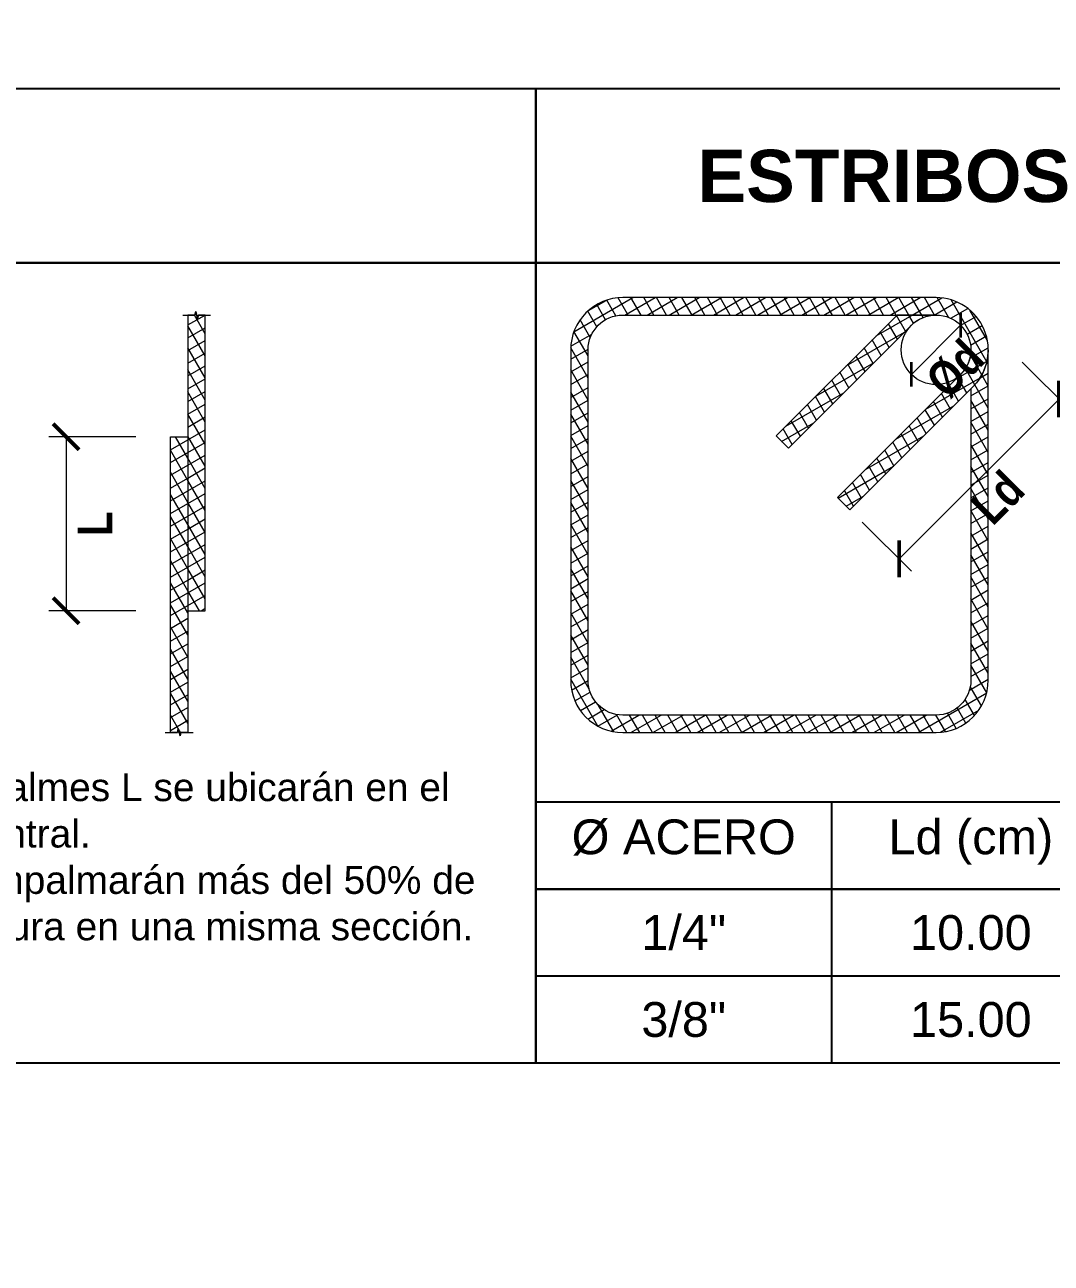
# Model space of a CAD drawing. Header units: millimetres. Extents: x -3570 to 5754, y -12788176 to 1214.
# Drawn here: x 3389.859 to 3392.808, y 1132.057 to 1135.617 of the extents above; entities that cross this region are included whole.
import ezdxf
from ezdxf import colors
from ezdxf.entities.mleader import LeaderData, LeaderLine
from ezdxf.enums import TextEntityAlignment as Align
from ezdxf.math import Vec2, Vec3

# ---------------------------------------------------------------- set-up
doc = ezdxf.new("R2010")
doc.units = ezdxf.units.MM
for name, pattern in [('CENTER2', [28.575000000000003, 19.05, -3.175, 3.175, -3.175]), ('CONTINUA', [0]), ('DASHED2', [93.75, 62.5, -31.25])]:
    doc.linetypes.add(name, pattern=pattern)
for name, color, linetype in [('.N1 Cuadros', 253, 'Continuous'), ('.N1 Junta', 6, 'Continuous'), ('G_Acotación', 114, 'Continuous')]:
    doc.layers.add(name, color=color, linetype=linetype)
for name, color, linetype, lineweight in [('E_Acero', 2, 'Continuous', 25), ('E_Estribo', 1, 'CENTER2', 18), ('E_Estribos', 142, 'Continuous', 9), ('G_Complemento', 190, 'Continuous', 20), ('G_Proyección', 8, 'DASHED2', 15), ('G_Texto', 122, 'Continuous', 20)]:
    doc.layers.add(name, color=color, linetype=linetype, lineweight=lineweight)
doc.styles.add('Acotacion', font='ARIALNB.TTF')
doc.styles.add('Anot 1.5mm', font='ARIALN.TTF', dxfattribs={"height": 0.0015})
doc.styles.add('ARIAL', font='arial.ttf')
doc.styles.add('Titulo Detalles', font='swissb.ttf')
doc.dimstyles.new('Lenin_25', dxfattribs={"dimscale": 0.5, "dimtxt": 0.2, "dimasz": 0.15, "dimexe": 0.1, "dimexo": 0.2, "dimgap": 0.05, "dimtad": 2, "dimlfac": 0.5, "dimzin": 4, "dimdsep": 46, "dimtxsty": 'Acotacion', "dimblk": 'ARCHTICK', "dimcen": 0.12, "dimclrd": 256, "dimclre": 256, "dimclrt": 4, "dimazin": 1, "dimtm": 1e-09, "dimtfac": 1, "dimtmove": 2, "dimatfit": 2, "dimldrblk": 'ARCHTICK', "dimfxl": 1, "dimtolj": 1, "dimlwd": 13, "dimlwe": 18, "dimarcsym": 0})
pattern_1 = [(29.99999999999999, (0, 0), (-0.015875, 0.02749630657015593), []), (120, (0, 0), (-0.02749630657015593, -0.015875), [])]

# ---------------------------------------------------------------- blocks, each defined once
blk = doc.blocks.new('_ArchTick')
at = {"color": 0, "linetype": 'Continuous', "const_width": 0.15}
blk.add_lwpolyline([(-0.5, -0.5), (0.5, 0.5)], dxfattribs=at)
blk = doc.blocks.new('*D31')
at = {"layer": 'Defpoints', "color": 0, "transparency": 16777216}
for p in [(2925.660024477593, 1810.879588356611), (2925.80144583383, 1810.738167000374), (2925.200405069822, 1810.41996894884)]:
    blk.add_point(p, dxfattribs=at)
at = {"layer": 'G_Acotación', "lineweight": 18, "transparency": 16777216}
for p, q in [((2925.695379816652, 1810.844233017552), (2925.836801172889, 1810.702811661315)), ((2925.235760408881, 1810.38461360978), (2925.377181765118, 1810.243192253543))]:
    blk.add_line(p, q, dxfattribs=at)
at = {"layer": 'G_Acotación', "lineweight": 13, "transparency": 16777216}
blk.add_line((2925.341826426059, 1810.278547592603), (2925.80144583383, 1810.738167000374), dxfattribs=at)
at = {"layer": 'G_Acotación', "lineweight": 13, "transparency": 16777216, "xscale": 0.075, "yscale": 0.075, "zscale": 0.075}
for p, rotation in [((2925.80144583383, 1810.738167000374), 45), ((2925.341826426059, 1810.278547592603), 225)]:
    blk.add_blockref('_ArchTick', p, dxfattribs=dict(at, rotation=rotation))
at = {"layer": 'G_Acotación', "color": 4, "transparency": 16777216, "insert": (2925.625247943539, 1810.454745482895), "char_height": 0.1, "attachment_point": 5, "rotation": 45, "style": 'Acotacion'}
blk.add_mtext('\\A1;Ld', dxfattribs=at)
blk = doc.blocks.new('*D33')
at = {"layer": 'Defpoints', "color": 0, "transparency": 16777216}
for p in [(2923.247892443238, 1810.629588356612), (2922.947892443239, 1810.129588356612), (2923.247892443238, 1810.129588356612)]:
    blk.add_point(p, dxfattribs=at)
at = {"layer": 'G_Acotación', "lineweight": 18, "transparency": 16777216}
for p, q in [((2923.147892443238, 1810.629588356612), (2922.897892443239, 1810.629588356612)), ((2923.147892443238, 1810.129588356612), (2922.897892443239, 1810.129588356612))]:
    blk.add_line(p, q, dxfattribs=at)
at = {"layer": 'G_Acotación', "lineweight": 13, "transparency": 16777216}
blk.add_line((2922.947892443239, 1810.629588356612), (2922.947892443239, 1810.129588356612), dxfattribs=at)
at = {"layer": 'G_Acotación', "lineweight": 13, "transparency": 16777216, "xscale": 0.075, "yscale": 0.075, "zscale": 0.075}
for p, rotation in [((2922.947892443239, 1810.629588356612), 90), ((2922.947892443239, 1810.129588356612), 270)]:
    blk.add_blockref('_ArchTick', p, dxfattribs=dict(at, rotation=rotation))
at = {"layer": 'G_Acotación', "color": 4, "transparency": 16777216, "insert": (2923.030989579853, 1810.379588356611), "char_height": 0.1, "attachment_point": 5, "rotation": 90, "style": 'Acotacion'}
blk.add_mtext('\\A1;L', dxfattribs=at)
blk = doc.blocks.new('*D34')
at = {"layer": 'Defpoints', "color": 0, "transparency": 16777216}
for p in [(2925.518603121355, 1810.95029903473), (2925.377181765119, 1810.808877678493), (2925.377181765119, 1810.808877678493)]:
    blk.add_point(p, dxfattribs=at)
at = {"layer": 'G_Acotación', "lineweight": 13, "transparency": 16777216}
blk.add_line((2925.518603121355, 1810.95029903473), (2925.377181765119, 1810.808877678493), dxfattribs=at)
at = {"layer": 'G_Acotación', "lineweight": 13, "transparency": 16777216, "xscale": 0.05, "yscale": 0.05, "zscale": 0.05}
for p, rotation in [((2925.518603121355, 1810.95029903473), 45.00000000004604), ((2925.377181765119, 1810.808877678493), 225.0000000000461)]:
    blk.add_blockref('_ArchTick', p, dxfattribs=dict(at, rotation=rotation))
at = {"layer": 'G_Acotación', "color": 4, "transparency": 16777216, "insert": (2925.503650658725, 1810.823830141124), "char_height": 0.1, "attachment_point": 5, "rotation": 45.00000000004606, "style": 'Acotacion'}
blk.add_mtext('\\A1;Ød', dxfattribs=at)
blk = doc.blocks.new('ERTYU')
at = {"layer": '.N1 Junta'}
ml = blk.add_multileader_mtext('Standard', dxfattribs=at)
ml.set_content("Junta elástica e =1/2''", color=7, style='Anot 1.5mm')
ml.set_leader_properties(color=1)
ml.build(insert=Vec2(0, 0))
ml.multileader.update_dxf_attribs({"text_left_attachment_type": 6, "text_right_attachment_type": 6, "dogleg_length": 0.005, "arrow_head_size": 0.05, "scale": 50})
ctx = ml.context
ctx.base_point, ctx.scale, ctx.char_height, ctx.arrow_head_size, ctx.landing_gap_size, ctx.plane_origin = Vec3(2930.783322757643, 1727.043667501917, 6905.056200032297), 50, 0.075, 0.05, 0.1, Vec3(2931.81251094126, 1727.066312947656, 6905.056200032297)
ctx.left_attachment, ctx.right_attachment = 6, 6
notes = []
notes.append((ctx, [(1, (1, 1, 0), (2930.763586098647, 1727.043667501917, 6905.056200032297), (1, 0), 0.01973665899549815, [(1, [(2930.614269575543, 1726.430341731179, 6905.056200032297), (2930.470733191913, 1726.427779424665, 6905.056200032297)], 0, [])])]))
ctx.mtext.insert, ctx.mtext.width, ctx.mtext.flow_direction = Vec3(2930.883322757642, 1727.133667501917, 6905.056200032297), 0.834917929890139, 5
for ctx, leaders in notes:
    for number, flags, end, landing, length, lines in leaders:
        leader = LeaderData()
        leader.index, (leader.has_last_leader_line, leader.has_dogleg_vector, leader.attachment_direction) = number, flags
        leader.last_leader_point, leader.dogleg_vector, leader.dogleg_length = Vec3(end), Vec3(landing), length
        for number, points, colour, breaks in lines:
            line = LeaderLine()
            line.index, line.vertices, line.color, line.breaks = number, Vec3.list(points), colors.encode_raw_color(colour), breaks
            leader.lines.append(line)
        ctx.leaders.append(leader)
blk = doc.blocks.new('WTYHDXFTUJ')
at = {"layer": 'E_Estribo', "true_color": 0x7a604d}
h = blk.add_hatch(dxfattribs=at)
h.set_pattern_fill('NET', color=37, scale=0.01, angle=30, style=0)
h.set_pattern_definition(pattern_1)
edge = h.paths.add_edge_path()
edge.add_arc((2925.447892443237, 1810.879588356611), 0.1499999999998967, 315, 450)
edge.add_line((2925.447892443237, 1811.029588356611), (2924.547892443237, 1811.029588356611))
edge.add_arc((2924.547892443237, 1810.879588356611), 0.1500000000000909, 90, 179.9999999999131)
edge.add_line((2924.397892443237, 1810.879588356611), (2924.397892443237, 1809.929588356611))
edge.add_arc((2924.547892443237, 1809.929588356611), 0.1500000000000909, 180, 270)
edge.add_line((2924.547892443237, 1809.779588356611), (2925.447892443237, 1809.779588356611))
edge.add_arc((2925.447892443237, 1809.929588356611), 0.1499999999998636, 270, 360.0000000000869)
edge.add_line((2925.597892443237, 1809.929588356611), (2925.597892443237, 1810.879588356611))
edge.add_arc((2925.447892443237, 1810.879588356611), 0.1500000000000909, -44.99999999987722, 8.691358743817545e-11, ccw=False)
edge.add_line((2925.553958460415, 1810.773522339433), (2925.547892443237, 1810.767456322255))
edge.add_line((2925.547892443237, 1810.767456322255), (2925.547892443237, 1809.929588356611))
edge.add_arc((2925.447892443237, 1809.929588356611), 0.1000000000003638, -89.99999999973937, 0, ccw=False)
edge.add_line((2925.447892443237, 1809.829588356611), (2924.547892443237, 1809.829588356611))
edge.add_arc((2924.547892443237, 1809.929588356611), 0.1000000000001364, 180, 270, ccw=False)
edge.add_line((2924.447892443237, 1809.929588356611), (2924.447892443237, 1810.879588356611))
edge.add_arc((2924.547892443237, 1810.879588356611), 0.0999999999994543, 89.99999999973949, 180, ccw=False)
edge.add_line((2924.547892443237, 1810.979588356611), (2925.447892443237, 1810.979588356611))
edge.add_arc((2925.447892443237, 1810.879588356611), 0.09999999999990905, 0, 90, ccw=False)
edge.add_arc((2925.447892443237, 1810.879588356612), 0.09999999999990905, 314.9999999997236, 359.9999999998697, ccw=False)
edge.add_line((2925.518603121356, 1810.808877678493), (2925.165049730763, 1810.455324287899))
edge.add_line((2925.165049730763, 1810.455324287899), (2925.200405069822, 1810.41996894884))
edge.add_line((2925.200405069822, 1810.41996894884), (2925.553958460415, 1810.773522339433))
h = blk.add_hatch(dxfattribs=at)
h.set_pattern_fill('NET', color=37, scale=0.01, angle=30, style=0)
h.set_pattern_definition(pattern_1)
h.paths.add_polyline_path([(2923.347892443237, 1810.979588356611), (2923.327892443237, 1810.979588356611), (2923.325392443237, 1810.969588356611), (2923.320392443237, 1810.989588356611), (2923.317892443237, 1810.979588356611), (2923.297892443237, 1810.979588356611), (2923.297892443237, 1810.129588356611), (2923.347892443237, 1810.129588356611)])
h = blk.add_hatch(dxfattribs=at)
h.set_pattern_fill('NET', color=37, scale=0.01, angle=30, style=0)
h.set_pattern_definition(pattern_1)
edge = h.paths.add_edge_path()
edge.add_arc((2925.447892443237, 1810.879588356611), 0.1000000000001455, 90, 135, ccw=False)
edge.add_line((2925.447892443237, 1810.979588356611), (2925.335760408881, 1810.979588356611))
edge.add_line((2925.335760408881, 1810.979588356611), (2924.988273035466, 1810.632100983196))
edge.add_line((2924.988273035466, 1810.632100983196), (2925.023628374525, 1810.596745644137))
edge.add_line((2925.023628374525, 1810.596745644137), (2925.377181765119, 1810.95029903473))
h = blk.add_hatch(dxfattribs=at)
h.set_pattern_fill('NET', color=37, scale=0.01, angle=30, style=0)
h.set_pattern_definition(pattern_1)
h.paths.add_polyline_path([(2923.297892443237, 1809.779588356611), (2923.277892443237, 1809.779588356611), (2923.275392443237, 1809.769588356611), (2923.270392443237, 1809.789588356611), (2923.267892443237, 1809.779588356611), (2923.247892443237, 1809.779588356611), (2923.247892443237, 1810.629588356611), (2923.297892443237, 1810.629588356611)])
at = {"layer": '.N1 Cuadros'}
for p, q in [((2926.297892443237, 1811.629588356611), (2924.297892443237, 1811.629588356611)), ((2924.297892443237, 1808.829588356611), (2924.297892443237, 1811.129588356611)), ((2924.297892443237, 1809.329588356611), (2926.797892443237, 1809.329588356611)), ((2924.297892443237, 1809.079588356611), (2926.797892443237, 1809.079588356611)), ((2918.097892443237, 1808.829588356611), (2926.797892443237, 1808.829588356611)), ((2924.297892443237, 1808.829588356611), (2926.797892443237, 1808.829588356611))]:
    blk.add_line(p, q, dxfattribs=at)
for points in [[(2918.097892443237, 1811.129588356611), (2924.297892443237, 1811.129588356611), (2924.297892443237, 1811.629588356611), (2918.097892443237, 1811.629588356611)], [(2924.297892443237, 1811.129588356611), (2926.797892443237, 1811.129588356611), (2926.797892443237, 1811.629588356611), (2924.297892443237, 1811.629588356611)], [(2918.097892443237, 1808.829588356611), (2924.297892443237, 1808.829588356611), (2924.297892443237, 1811.129588356611), (2918.097892443237, 1811.129588356611)], [(2924.297892443237, 1808.829588356611), (2926.797892443237, 1808.829588356611), (2926.797892443237, 1811.129588356611), (2924.297892443237, 1811.129588356611)], [(2924.297892443237, 1809.329588356611), (2926.797892443237, 1809.329588356611), (2926.797892443237, 1809.579588356611), (2924.297892443237, 1809.579588356611)], [(2924.297892443237, 1808.829588356611), (2926.797892443237, 1808.829588356611), (2926.797892443237, 1809.329588356611), (2924.297892443237, 1809.329588356611)]]:
    blk.add_lwpolyline(points, close=True, dxfattribs=at)
blk.add_lwpolyline([(2925.147892443237, 1809.579588356611), (2925.147892443237, 1808.829588356611)], dxfattribs=at)
at = {"layer": 'E_Acero', "lineweight": 5}
for points in [[(2925.553958460415, 1810.773522339433, 0.6681786379193206), (2925.447892443237, 1811.029588356611), (2924.547892443237, 1811.029588356611, 0.4142135623730951), (2924.397892443237, 1810.879588356611), (2924.397892443237, 1809.929588356611, 0.4142135623730951), (2924.547892443237, 1809.779588356611), (2925.447892443237, 1809.779588356611, 0.4142135623730951), (2925.597892443237, 1809.929588356611), (2925.597892443237, 1810.879588356611, -0.1989123673796737), (2925.553958460415, 1810.773522339433), (2925.547892443237, 1810.767456322255), (2925.547892443237, 1809.929588356611, -0.4142135623730949), (2925.447892443237, 1809.829588356611), (2924.547892443237, 1809.829588356611, -0.4142135623730947), (2924.447892443237, 1809.929588356611), (2924.447892443237, 1810.879588356611, -0.4142135623730951), (2924.547892443237, 1810.979588356611), (2925.447892443237, 1810.979588356611, -0.4142135623731367), (2925.547892443237, 1810.879588356611, -0.1989123673796519), (2925.518603121356, 1810.808877678493), (2925.165049730763, 1810.455324287899), (2925.200405069822, 1810.41996894884)], [(2925.377181765119, 1810.95029903473, -0.198912367379658), (2925.447892443237, 1810.979588356611), (2925.335760408881, 1810.979588356611), (2924.988273035466, 1810.632100983196), (2925.023628374525, 1810.596745644137)]]:
    blk.add_lwpolyline(points, format="xyb", close=True, dxfattribs=at)
for points in [[(2923.347892443237, 1810.979588356611), (2923.327892443237, 1810.979588356611), (2923.325392443237, 1810.969588356611), (2923.320392443237, 1810.989588356611), (2923.317892443237, 1810.979588356611), (2923.297892443237, 1810.979588356611), (2923.297892443237, 1810.129588356611), (2923.347892443237, 1810.129588356611)], [(2923.297892443237, 1809.779588356611), (2923.277892443237, 1809.779588356611), (2923.275392443237, 1809.769588356611), (2923.270392443237, 1809.789588356611), (2923.267892443237, 1809.779588356611), (2923.247892443237, 1809.779588356611), (2923.247892443237, 1810.629588356611), (2923.297892443237, 1810.629588356611)]]:
    blk.add_lwpolyline(points, close=True, dxfattribs=at)
at = {"layer": 'G_Complemento', "color": 251, "true_color": 0x636466}
for points in [[(2923.282892443237, 1810.979588356611), (2923.317892443237, 1810.979588356611), (2923.320392443237, 1810.989588356611), (2923.325392443237, 1810.969588356611), (2923.327892443237, 1810.979588356611), (2923.362892443237, 1810.979588356611)], [(2923.232892443237, 1809.779588356611), (2923.267892443237, 1809.779588356611), (2923.270392443237, 1809.789588356611), (2923.275392443237, 1809.769588356611), (2923.277892443237, 1809.779588356611), (2923.312892443237, 1809.779588356611)]]:
    blk.add_lwpolyline(points, dxfattribs=at)
at = {"layer": 'G_Proyección', "color": 251, "ltscale": 0.25, "true_color": 0x636466}
blk.add_circle((2925.447892443237, 1810.879588356611), 0.09999999999999999, dxfattribs=at)
at = {"layer": 'G_Texto', "style": 'Titulo Detalles'}
blk.add_text('ESTRIBOS', height=0.15, dxfattribs=at).set_placement((2925.297892443237, 1811.379588356611), align=Align.MIDDLE_CENTER)
at = {"layer": 'G_Texto', "color": 7, "style": 'ARIAL'}
for s, p in [('Ø ACERO', (2924.722892443237, 1809.429588356611)), ('Ld (cm)', (2925.547892443237, 1809.429588356611)), ('1/4"', (2924.722892443237, 1809.154588356611)), ('10.00', (2925.547892443237, 1809.154588356611)), ('3/8"', (2924.722892443237, 1808.904588356611)), ('15.00', (2925.547892443237, 1808.904588356611))]:
    blk.add_text(s, height=0.1, dxfattribs=at).set_placement(p, align=Align.CENTER)
at = {"layer": 'G_Texto', "insert": (2922.347892443237, 1809.662262299312), "char_height": 0.08, "width": 1.800000000000011, "attachment_point": 1, "style": 'ARIAL'}
blk.add_mtext('Los empalmes L se ubicarán en el tercio central. \\PNo se empalmarán más del 50% de la armadura en una misma sección.', dxfattribs=at)
at = {"layer": 'G_Acotación', "color": 251, "true_color": 0x636466}
for p1, p2, distance, text, override, picture, middle in [((2925.518603121356, 1810.95029903473), (2925.377181765119, 1810.808877678493), 0, 'Ød', {"dimasz": 0.1, "dimexe": 0.1, "dimexo": 0.1, "dimtih": 0}, '*D34', (2925.503650658725, 1810.823830141124)), ((2925.200405069822, 1810.41996894884), (2925.660024477593, 1810.879588356611), -0.19999999999932636, 'Ld', {"dimexe": 0.1, "dimexo": 0.1, "dimtih": 0}, '*D31', (2925.625247943539, 1810.454745482895))]:
    dim = blk.add_aligned_dim(p1=p1, p2=p2, distance=distance, text=text, dimstyle='Lenin_25', override=override, dxfattribs=at)
    dim.commit()
    dim.dimension.update_dxf_attribs({"geometry": picture, "text_midpoint": middle})
dim = blk.add_linear_dim(base=(2922.947892443239, 1810.129588356612), p1=(2923.247892443237, 1810.629588356611), p2=(2923.247892443237, 1810.129588356611), angle=270, text='L', dimstyle='Lenin_25', dxfattribs=at)
dim.commit()
dim.dimension.update_dxf_attribs({"geometry": '*D33', "text_midpoint": (2923.030989579853, 1810.379588356611), "dimtype": 128})

msp = doc.modelspace()

# ---------------------------------------------------------------- block references
at = {"lineweight": 15, "xscale": 2, "yscale": 2, "zscale": 2}
msp.add_blockref('ERTYU', (-2508.906392818265, -2320.00041119075, 27620.22480012919), dxfattribs=at)
at = {"layer": 'E_Estribos', "linetype": 'CONTINUA'}
msp.add_blockref('WTYHDXFTUJ', (467.0296147588151, -676.1973475094278), dxfattribs=at)

doc.saveas('drawing.dxf')
